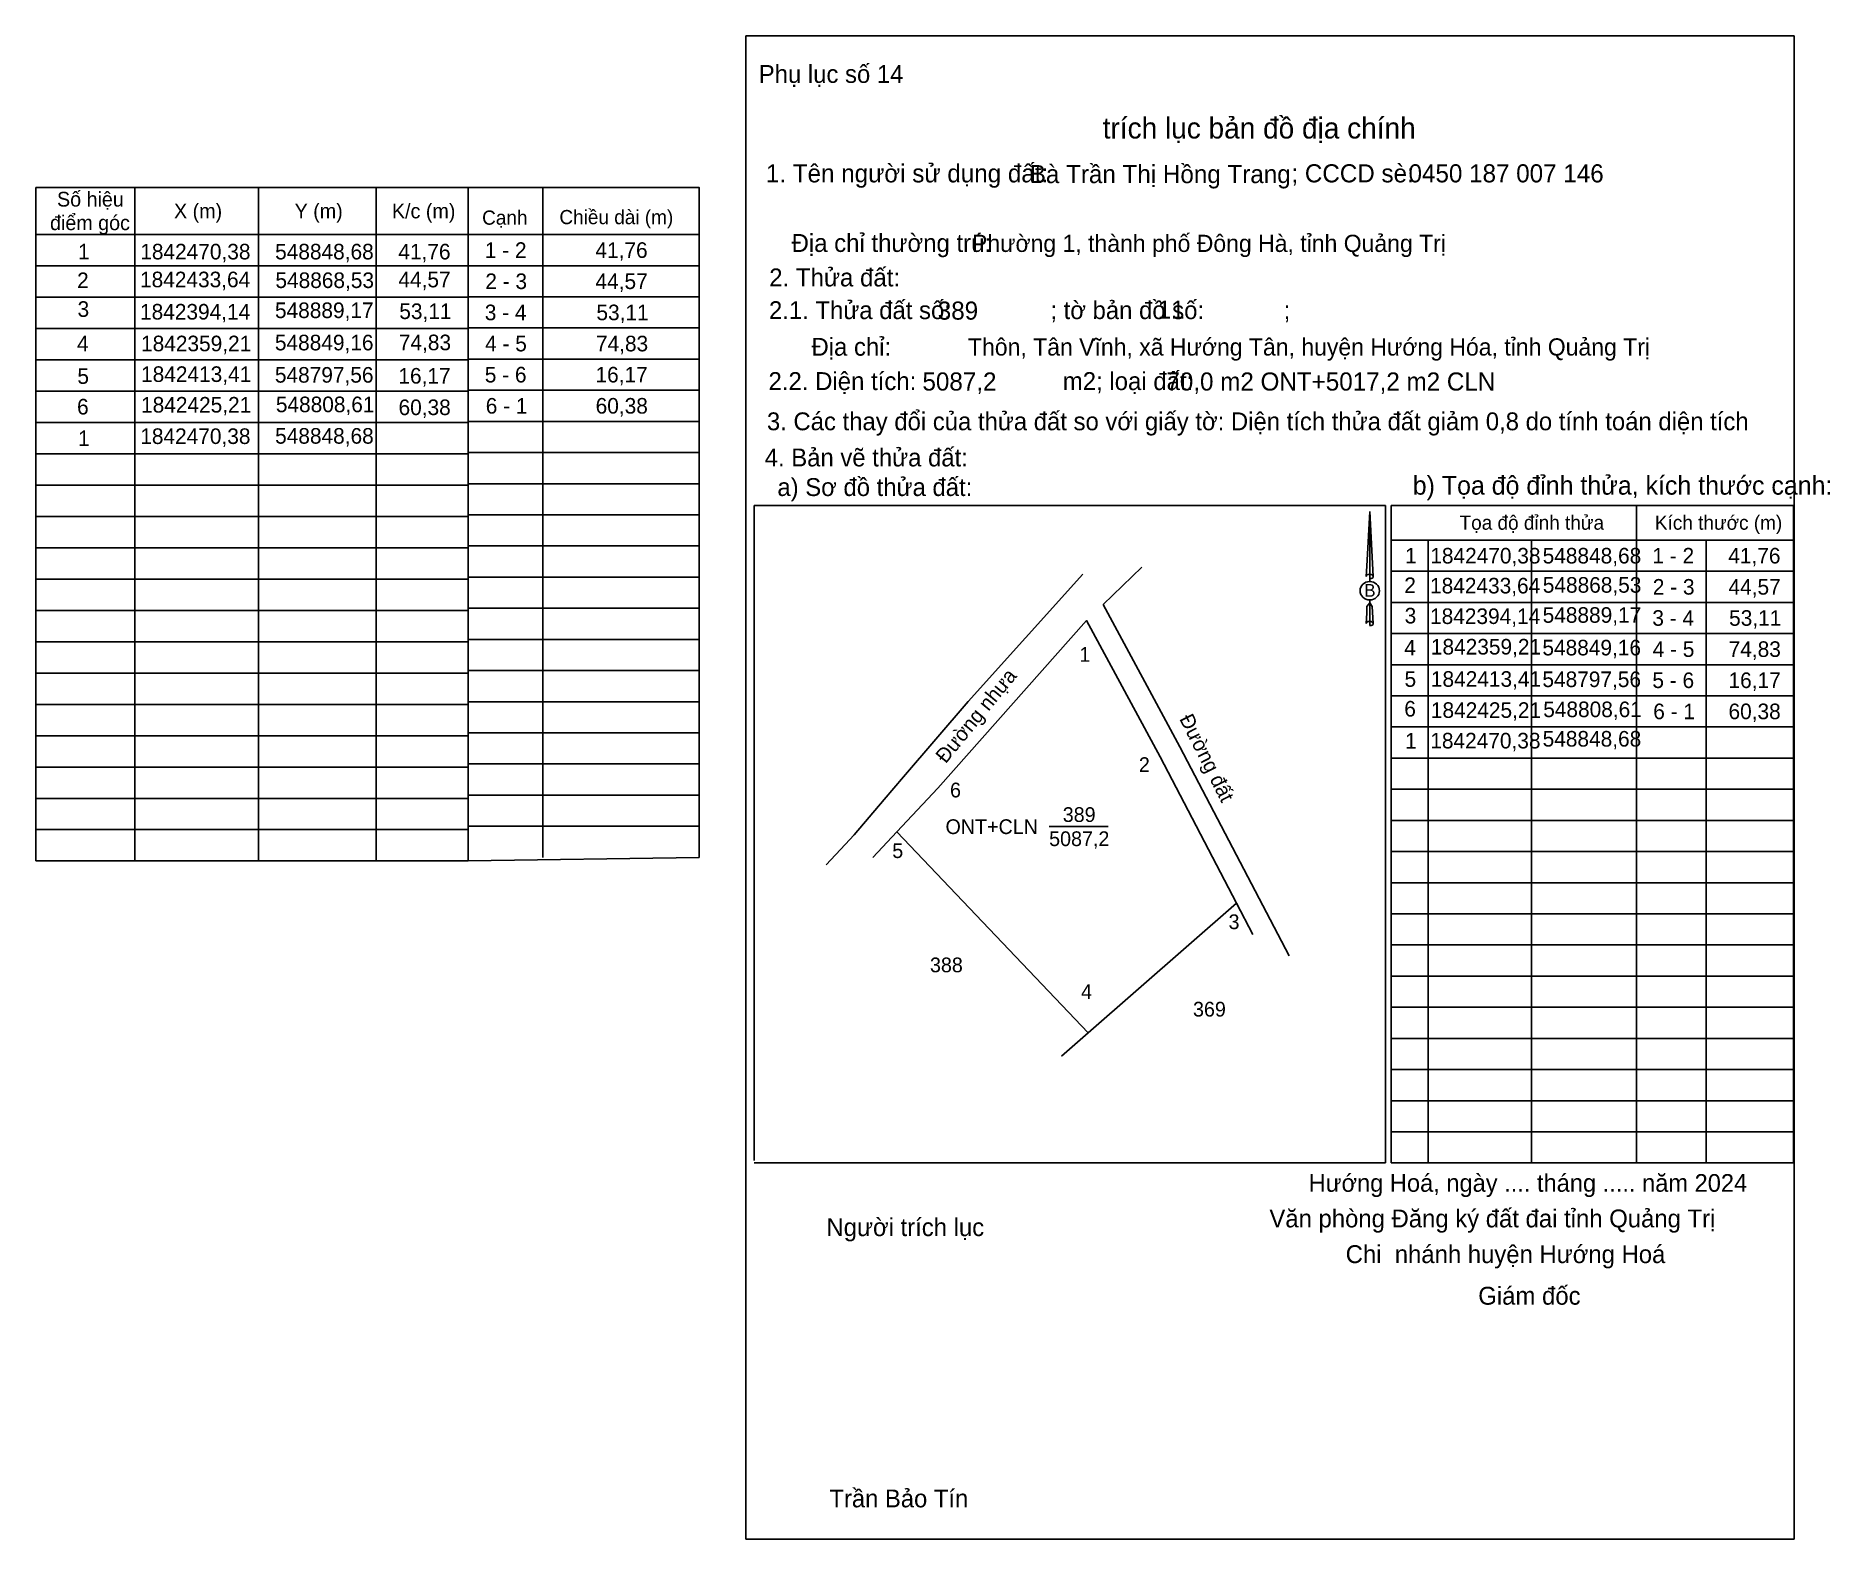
# Model space of a CAD drawing. Extents: x 548565 to 549049, y 1842223 to 1842628.
import ezdxf

# ---------------------------------------------------------------- set-up
doc = ezdxf.new("R2010")
doc.units = 0
for name, color, linetype in [('Level 1', 7, 'Continuous'), ('Level 10', 7, 'Continuous'), ('Level 13', 7, 'Continuous'), ('Level 23', 7, 'Continuous'), ('Level 27', 7, 'Continuous'), ('Level 3', 7, 'Continuous'), ('Level 36', 7, 'Continuous'), ('Level 40', 7, 'Continuous'), ('Level 42', 7, 'Continuous'), ('Level 52', 7, 'Continuous'), ('Level 53', 7, 'Continuous'), ('Level 6', 7, 'Continuous'), ('Level 63', 7, 'Continuous'), ('Level 9', 7, 'Continuous')]:
    doc.layers.add(name, color=color, linetype=linetype)

msp = doc.modelspace()

# ---------------------------------------------------------------- linework, layer by layer
at = {"layer": 'Level 1'}
for p, q in [((548702.06, 1842587.19), (548702.06, 1842406.51)), ((548681.91, 1842574.48), (548744.19, 1842574.48)), ((548681.91, 1842566.08), (548744.19, 1842566.08)), ((548681.91, 1842557.68), (548744.19, 1842557.68)), ((548681.91, 1842549.29), (548744.19, 1842549.29)), ((548681.91, 1842540.89), (548744.19, 1842540.89)), ((548681.91, 1842532.49), (548744.19, 1842532.49)), ((548681.91, 1842524.09), (548744.19, 1842524.09)), ((548681.91, 1842515.69), (548744.19, 1842515.69)), ((548681.91, 1842507.29), (548744.19, 1842507.29)), ((548997.04, 1842324.1), (548997.04, 1842501.45)), ((548997.04, 1842501.45), (549039.37, 1842501.45)), ((549039.37, 1842501.45), (549039.37, 1842324.1)), ((548681.91, 1842498.9), (548744.19, 1842498.9)), ((548681.91, 1842490.5), (548744.19, 1842490.5)), ((548931.12, 1842492.07), (549039.37, 1842492.07)), ((549015.85, 1842492.07), (549015.85, 1842324.1)), ((548681.91, 1842482.1), (548744.19, 1842482.1)), ((548930.9, 1842483.67), (549039.37, 1842483.67)), ((548681.91, 1842473.7), (548744.19, 1842473.7)), ((548930.9, 1842475.27), (549039.37, 1842475.27)), ((548930.9, 1842466.88), (549039.37, 1842466.88)), ((548681.91, 1842465.3), (548744.19, 1842465.3)), ((548681.91, 1842456.9), (548744.19, 1842456.9)), ((548930.9, 1842458.48), (549039.37, 1842458.48)), ((548681.91, 1842448.5), (548744.19, 1842448.5)), ((548930.9, 1842450.08), (549039.37, 1842450.08)), ((548930.9, 1842441.68), (549039.37, 1842441.68)), ((548681.91, 1842440.11), (548744.19, 1842440.11)), ((548930.9, 1842433.28), (549039.37, 1842433.28)), ((548681.91, 1842431.71), (548744.19, 1842431.71)), ((548681.91, 1842423.31), (548744.19, 1842423.31)), ((548930.9, 1842424.88), (549039.37, 1842424.88)), ((548681.91, 1842414.91), (548744.19, 1842414.91)), ((548930.9, 1842416.49), (549039.37, 1842416.49)), ((548930.9, 1842408.09), (549039.37, 1842408.09)), ((548681.91, 1842405.6), (548744.19, 1842406.51)), ((548930.9, 1842399.69), (549039.37, 1842399.69)), ((548930.9, 1842391.29), (549039.37, 1842391.29)), ((548930.9, 1842382.89), (549039.37, 1842382.89)), ((548930.9, 1842374.49), (549039.37, 1842374.49)), ((548930.9, 1842366.09), (549039.37, 1842366.09)), ((548930.9, 1842357.7), (549039.37, 1842357.7)), ((548930.9, 1842349.3), (549039.37, 1842349.3)), ((548930.9, 1842340.9), (549039.37, 1842340.9)), ((548930.9, 1842332.5), (549039.37, 1842332.5)), ((548997.04, 1842324.1), (549039.37, 1842324.1))]:
    msp.add_line(p, q, dxfattribs=at)
msp.add_lwpolyline([(548681.91, 1842406.51), (548681.91, 1842587.19), (548744.19, 1842587.19), (548744.19, 1842406.51)], dxfattribs=at)
at = {"layer": 'Level 10'}
msp.add_lwpolyline([(548797.56, 1842413.41), (548808.61, 1842425.21), (548848.68, 1842470.38), (548868.53, 1842433.64), (548889.17, 1842394.14), (548849.16, 1842359.21)], close=True, dxfattribs=at)
at = {"layer": 'Level 13'}
msp.add_lwpolyline([(548756.85, 1842628.05), (549039.52, 1842628.05), (549039.52, 1842222.66), (548756.85, 1842222.66)], close=True, dxfattribs=at)
at = {"layer": 'Level 23'}
msp.add_line((548853.16, 1842474.71), (548863.62, 1842484.81), dxfattribs=at)
for points in [[(548778.45, 1842404.48), (548783.63, 1842410.01), (548786.06, 1842412.6), (548794.11, 1842422.14), (548799.34, 1842428.22), (548816.82, 1842448.51), (548847.69, 1842482.89)], [(548853.16, 1842474.71), (548873.91, 1842436.3), (548903.35, 1842379.97)]]:
    msp.add_lwpolyline(points, dxfattribs=at)
at = {"layer": 'Level 27'}
for p, q in [((548797.56, 1842413.41), (548791.04, 1842406.46)), ((548889.17, 1842394.14), (548893.58, 1842385.7)), ((548849.16, 1842359.21), (548841.98, 1842352.94))]:
    msp.add_line(p, q, dxfattribs=at)
at = {"layer": 'Level 3'}
for p, q in [((548759.02, 1842501.45), (548929.31, 1842501.45)), ((548759.02, 1842324.74), (548759.02, 1842501.45)), ((548929.31, 1842501.45), (548929.31, 1842324.1)), ((548930.9, 1842501.45), (548930.9, 1842324.1)), ((548930.9, 1842501.45), (548997.04, 1842501.45)), ((548940.89, 1842492.07), (548940.89, 1842324.1)), ((548968.69, 1842492.07), (548968.69, 1842324.1)), ((548929.31, 1842324.1), (548759.02, 1842324.1)), ((548997.04, 1842324.1), (548930.9, 1842324.1))]:
    msp.add_line(p, q, dxfattribs=at)
at = {"layer": 'Level 40'}
for p, q in [((548925.08, 1842499.82), (548924.28, 1842485.02)), ((548925.08, 1842499.82), (548925.97, 1842482.28)), ((548925.08, 1842499.82), (548925.97, 1842482.28)), ((548925.08, 1842482.87), (548925.08, 1842499.82)), ((548925.08, 1842499.82), (548925.97, 1842482.28)), ((548924.28, 1842485.02), (548924.09, 1842482.28)), ((548925.08, 1842482.87), (548925.08, 1842482.22)), ((548925.08, 1842482.22), (548925.08, 1842481.71)), ((548925.08, 1842481.71), (548925.08, 1842481.04)), ((548925.08, 1842481.71), (548925.08, 1842481.04)), ((548925.08, 1842481.71), (548925.08, 1842481.04)), ((548925.97, 1842482.28), (548925.97, 1842482.28)), ((548925.08, 1842475.15), (548925.08, 1842475.93)), ((548925.08, 1842475.15), (548925.08, 1842475.93)), ((548925.08, 1842475.15), (548925.08, 1842475.93)), ((548924.28, 1842472.38), (548924.09, 1842469.6)), ((548924.33, 1842474.15), (548924.28, 1842472.38)), ((548925.08, 1842475.15), (548924.33, 1842474.15)), ((548925.08, 1842475.15), (548925.78, 1842474.15)), ((548925.08, 1842475.15), (548925.78, 1842474.15)), ((548925.08, 1842475.15), (548925.78, 1842474.15)), ((548925.08, 1842470.2), (548925.08, 1842475.15)), ((548925.78, 1842474.15), (548925.97, 1842469.6)), ((548925.78, 1842474.15), (548925.97, 1842469.6)), ((548925.78, 1842474.15), (548925.97, 1842469.6)), ((548925.08, 1842470.2), (548925.08, 1842469.5)), ((548925.08, 1842469.5), (548925.08, 1842469.01)), ((548925.97, 1842469.6), (548925.97, 1842469.6))]:
    msp.add_line(p, q, dxfattribs=at)
msp.add_ellipse((548925.09, 1842478.42), major_axis=(2.61, 0), ratio=0.952727, dxfattribs=at)
for centre, start_param, end_param in [((548925.09, 1842482.26), 1.570796, 3.074452), ((548925.09, 1842482.26), 0.067141, 1.570796), ((548925.09, 1842482.26), 4.712389, 6.283185), ((548925.09, 1842469.56), 2.491069, 3.074278), ((548925.09, 1842469.56), 1.570796, 2.491069), ((548925.09, 1842469.56), 0.067141, 1.570796), ((548925.09, 1842469.56), 4.712389, 6.283185)]:
    msp.add_ellipse(centre, major_axis=(0.957, 0), ratio=0.614131, start_param=start_param, end_param=end_param, dxfattribs=at)
at = {"layer": 'Level 53'}
for p, q in [((548756.84, 1842628.06), (548756.84, 1842628.06)), ((549039.52, 1842222.67), (549039.52, 1842222.67))]:
    msp.add_line(p, q, dxfattribs=at)
at = {"layer": 'Level 63'}
for p, q in [((548592.02, 1842587.19), (548592.02, 1842405.6)), ((548625.37, 1842587.19), (548625.37, 1842405.6)), ((548657.13, 1842587.19), (548657.13, 1842405.6)), ((548565.34, 1842574.48), (548681.91, 1842574.48)), ((548565.34, 1842566.03), (548681.91, 1842566.03)), ((548565.34, 1842557.58), (548681.91, 1842557.58)), ((548565.34, 1842549.13), (548681.91, 1842549.13)), ((548565.34, 1842540.69), (548681.91, 1842540.69)), ((548565.34, 1842532.24), (548681.91, 1842532.24)), ((548565.34, 1842523.79), (548681.91, 1842523.79)), ((548565.34, 1842515.34), (548681.91, 1842515.34)), ((548565.34, 1842506.89), (548681.91, 1842506.89)), ((548565.34, 1842498.44), (548681.91, 1842498.44)), ((548565.34, 1842489.99), (548681.91, 1842489.99)), ((548565.34, 1842481.54), (548681.91, 1842481.54)), ((548565.34, 1842473.09), (548681.91, 1842473.09)), ((548565.34, 1842464.65), (548681.91, 1842464.65)), ((548565.34, 1842456.2), (548681.91, 1842456.2)), ((548565.34, 1842447.75), (548681.91, 1842447.75)), ((548565.34, 1842439.3), (548681.91, 1842439.3)), ((548565.34, 1842430.85), (548681.91, 1842430.85)), ((548565.34, 1842422.4), (548681.91, 1842422.4)), ((548565.34, 1842414), (548681.91, 1842414)), ((548565.34, 1842405.6), (548681.91, 1842405.6))]:
    msp.add_line(p, q, dxfattribs=at)
msp.add_lwpolyline([(548565.34, 1842587.19), (548681.91, 1842587.19), (548681.91, 1842405.6), (548565.34, 1842405.6)], close=True, dxfattribs=at)
at = {"layer": 'Level 9'}
msp.add_line((548838.62, 1842414.8), (548854.52, 1842414.8), dxfattribs=at)

# ---------------------------------------------------------------- texts
at = {"layer": 'Level 1'}
for s, height, p in [('Phụ lục số 14', 4.8154, (548760.3, 1842615.38)), ('1. Tên người sử dụng đất:', 4.8811, (548762.22, 1842588.55)), ('Bà Trần Thị Hồng Trang', 4.8811, (548833.39, 1842588.35)), ('; CCCD sè:', 4.881, (548903.96, 1842588.55)), ('0450 187 007 146', 4.8811, (548935.55, 1842588.55)), ('Cạnh', 3.825, (548685.69, 1842577.14)), ('Chiều dài (m)', 3.8245, (548706.54, 1842577.28)), ('Địa chỉ thường trú:', 4.8322, (548769.15, 1842569.79)), ('2. Thửa đất:', 4.8426, (548763.12, 1842560.49)), ('2.1. Thửa đất số:               ; tờ bản đồ số:            ;', 4.8154, (548763.06, 1842551.68)), ('Địa chỉ:', 4.815, (548774.53, 1842541.81)), ('2.2. Diện tích:                      m2; loại đất:                                     ', 4.8322, (548762.93, 1842532.54)), ('3. Các thay đổi của thửa đất so với giấy tờ: Diện tích thửa đất giảm 0,8 do tính toán diện tích', 4.8154, (548762.5, 1842521.7)), ('4. Bản vẽ thửa đất: ', 4.8154, (548761.91, 1842511.95)), ('a) Sơ đồ thửa đất: ', 4.8154, (548765.33, 1842503.97)), ('Tọa độ đỉnh thửa', 3.8245, (548949.32, 1842494.87)), ('Kích thước (m)', 3.8245, (549002, 1842494.87)), ('Hướng Hoá, ngày .... tháng ..... năm 2024', 4.7658, (548908.61, 1842316.33)), ('Văn phòng Đăng ký đất đai tỉnh Quảng Trị', 4.8154, (548898.03, 1842306.73)), ('Người trích lục', 4.8154, (548778.56, 1842304.38)), (' Chi  nhánh huyện Hướng Hoá', 4.8154, (548916.81, 1842297.1)), (' Giám đốc', 4.823, (548952.56, 1842285.88)), ('Trần Bảo Tín', 4.7953, (548779.37, 1842231.23))]:
    msp.add_text(s, height=height, dxfattribs=at).set_placement(p)
at = {"layer": 'Level 10'}
msp.add_text('b) Tọa độ đỉnh thửa, kích thước cạnh:', height=5.0268, dxfattribs=at).set_placement((548936.69, 1842504.33))
at = {"layer": 'Level 13'}
for s, p in [('389', (548842.29, 1842416.07)), ('ONT+CLN', (548810.67, 1842412.81)), ('5087,2', (548838.62, 1842409.56))]:
    msp.add_text(s, height=3.97, dxfattribs=at).set_placement(p)
at = {"layer": 'Level 36'}
for s, rotation, p in [('Đường nhựa', 50.7239, (548810.72, 1842431.62)), ('Đường đất', 296.7292, (548873.64, 1842443.92))]:
    msp.add_text(s, height=3.97, rotation=rotation, dxfattribs=at).set_placement(p)
for s, p in [('388', (548806.48, 1842375.53)), ('369', (548877.42, 1842363.59))]:
    msp.add_text(s, height=3.97, dxfattribs=at).set_placement(p)
at = {"layer": 'Level 40'}
msp.add_text('B', height=3.42, dxfattribs=at).set_placement((548923.6, 1842476.81))
at = {"layer": 'Level 42'}
msp.add_text(' trích lục bản đồ địa chính', height=5.6494, dxfattribs=at).set_placement((548850.97, 1842600.38))
at = {"layer": 'Level 52'}
for s, height, p in [('1 - 2', 4.207, (548686.42, 1842568.18)), ('41,76', 4.207, (548716.25, 1842568.18)), ('1', 4.21, (548576.7, 1842567.77)), ('1842470,38', 4.207, (548593.49, 1842567.77)), ('548848,68', 4.207, (548629.86, 1842567.77)), ('41,76', 4.207, (548663.09, 1842567.77)), ('2', 4.21, (548576.45, 1842560.03)), ('1842433,64', 4.207, (548593.42, 1842560.26)), ('548868,53', 4.207, (548629.94, 1842560.06)), ('44,57', 4.207, (548663.11, 1842560.25)), ('2 - 3', 4.207, (548686.55, 1842559.78)), ('44,57', 4.207, (548716.27, 1842559.78)), ('3', 4.21, (548576.58, 1842552.28)), ('1842394,14', 4.207, (548593.42, 1842551.56)), ('548889,17', 4.207, (548629.82, 1842551.95)), ('53,11', 4.207, (548663.35, 1842551.69)), ('3 - 4', 4.207, (548686.4, 1842551.38)), ('53,11', 4.207, (548716.52, 1842551.38)), ('4', 4.21, (548576.43, 1842542.99)), ('1842359,21', 4.207, (548593.7, 1842543)), ('548849,16', 4.207, (548629.8, 1842543.25)), ('74,83', 4.207, (548663.23, 1842543.28)), ('4 - 5', 4.207, (548686.49, 1842542.98)), ('74,83', 4.207, (548716.39, 1842542.98)), ('5', 4.21, (548576.53, 1842534.21)), ('1842413,41', 4.207, (548593.7, 1842534.73)), ('548797,56', 4.207, (548629.8, 1842534.54)), ('16,17', 4.207, (548663.11, 1842534.28)), ('5 - 6', 4.207, (548686.41, 1842534.59)), ('16,17', 4.207, (548716.27, 1842534.59)), ('6', 4.21, (548576.44, 1842525.95)), ('1842425,21', 4.207, (548593.7, 1842526.47)), ('548808,61', 4.207, (548630.06, 1842526.57)), ('60,38', 4.207, (548663.15, 1842525.79)), ('6 - 1', 4.207, (548686.67, 1842526.19)), ('60,38', 4.207, (548716.31, 1842526.19)), ('1', 4.21, (548576.7, 1842517.43)), ('1842470,38', 4.207, (548593.49, 1842518)), ('548848,68', 4.207, (548629.86, 1842518.08)), ('1842470,38', 4.207, (548941.42, 1842485.77)), ('548848,68', 4.207, (548971.72, 1842485.77)), ('1 - 2', 4.207, (549001.32, 1842485.77)), ('41,76', 4.207, (549021.79, 1842485.77)), ('1', 4.21, (548934.62, 1842485.77)), ('2', 4.21, (548934.4, 1842477.79)), ('1842433,64', 4.207, (548941.35, 1842477.69)), ('548868,53', 4.207, (548971.76, 1842477.89)), ('2 - 3', 4.207, (549001.43, 1842477.37)), ('44,57', 4.207, (549021.85, 1842477.37)), ('3', 4.21, (548934.5, 1842469.6)), ('1842394,14', 4.207, (548941.35, 1842469.45)), ('548889,17', 4.207, (548971.72, 1842469.78)), ('3 - 4', 4.207, (549001.31, 1842468.97)), ('53,11', 4.207, (549022.01, 1842468.97)), ('4', 4.21, (548934.39, 1842460.97)), ('1842359,21', 4.207, (548941.58, 1842461.22)), ('548849,16', 4.207, (548971.66, 1842460.98)), ('4 - 5', 4.207, (549001.39, 1842460.57)), ('74,83', 4.207, (549021.89, 1842460.57)), ('5', 4.21, (548934.47, 1842452.51)), ('1842413,41', 4.207, (548941.58, 1842452.52)), ('548797,56', 4.207, (548971.66, 1842452.44)), ('5 - 6', 4.207, (549001.32, 1842452.18)), ('16,17', 4.207, (549021.85, 1842452.18)), ('6', 4.21, (548934.4, 1842444.49)), ('1842425,21', 4.207, (548941.58, 1842444.13)), ('548808,61', 4.207, (548971.88, 1842444.33)), ('6 - 1', 4.207, (549001.55, 1842443.78)), ('60,38', 4.207, (549021.85, 1842443.78)), ('1', 4.21, (548934.62, 1842435.86)), ('1842470,38', 4.207, (548941.42, 1842435.89)), ('548848,68', 4.207, (548971.72, 1842436.39))]:
    msp.add_text(s, height=height, dxfattribs=at).set_placement(p)
at = {"layer": 'Level 6'}
for s, height, p in [('Phường 1, thành phố Đông Hà, tỉnh Quảng Trị', 4.637, (548817.81, 1842569.79)), ('389', 4.881, (548808.58, 1842551.53)), ('11', 4.881, (548867.9, 1842551.79)), ('Thôn, Tân Vĩnh, xã Hướng Tân, huyện Hướng Hóa, tỉnh Quảng Trị', 4.637, (548816.73, 1842541.85)), ('5087,2', 4.881, (548804.45, 1842532.41)), ('70,0 m2 ONT+5017,2 m2 CLN', 4.8811, (548870.24, 1842532.41))]:
    msp.add_text(s, height=height, dxfattribs=at).set_placement(p)
at = {"layer": 'Level 63'}
for s, p in [('Số hiệu', (548571.04, 1842582.03)), ('X (m)', (548602.59, 1842578.85)), ('Y (m)', (548635.12, 1842578.85)), ('K/c (m)', (548661.37, 1842578.85)), ('điểm góc', (548569.16, 1842575.67))]:
    msp.add_text(s, height=3.97, dxfattribs=at).set_placement(p)
at = {"layer": 'Level 9'}
for s, p in [('1', (548846.78, 1842459.26)), ('2', (548862.82, 1842429.54)), ('6', (548811.88, 1842422.69)), ('5', (548796.31, 1842406.34)), ('3', (548887.01, 1842387.16)), ('4', (548847.23, 1842368.32))]:
    msp.add_text(s, height=3.97, dxfattribs=at).set_placement(p)

doc.saveas('drawing.dxf')
